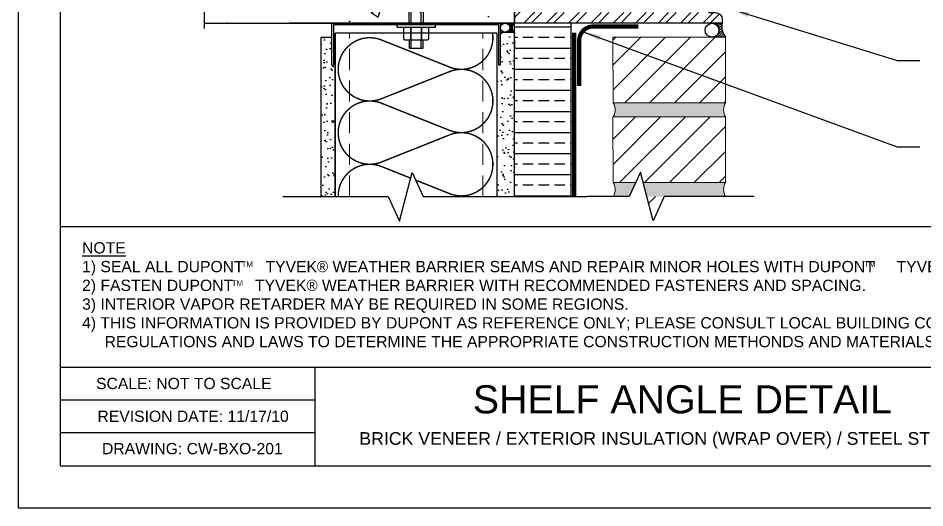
# Model space of a CAD drawing. Extents: x -198.3 to -147.3, y 313.3 to 379.3.
# Drawn here: x -198.3 to -166.07, y 313.26 to 330.67 of the extents above; entities that cross this region are included whole.
import ezdxf

# ---------------------------------------------------------------- set-up
doc = ezdxf.new("R2010")
doc.units = 0
doc.header["$LTSCALE"] = 1.5
doc.header["$MEASUREMENT"] = 0
doc.linetypes.add('DASHED', pattern=[0.75, 0.5, -0.25])
doc.layers.get('0').update_dxf_attribs({"color": 8, "linetype": 'CONTINUOUS'})
for name, color, linetype in [('8x11 layout', 7, 'CONTINUOUS'), ('CMU', 250, 'CONTINUOUS'), ('DuPont Thru-Wall Flashing', 252, 'CONTINUOUS'), ('INSULATION', 241, 'CONTINUOUS'), ('SEALANT', 250, 'CONTINUOUS'), ('StraightFlash', 252, 'CONTINUOUS'), ('STRUCTURE', 250, 'CONTINUOUS'), ('TEXT', 7, 'CONTINUOUS')]:
    doc.layers.add(name, color=color, linetype=linetype)
doc.layers.add('brick', color=250, linetype='CONTINUOUS', lineweight=5)
doc.layers.add('Metal Stud', color=250, linetype='CONTINUOUS', lineweight=18)
doc.layers.add('EXTERIOR INSULATION', color=7, linetype='CONTINUOUS', true_color=0xcdd69f)
doc.layers.add('Tyvek CommercialWrap', color=7, linetype='DASHED', true_color=0x00538e)
doc.layers.add('VIEWPORT', color=7, linetype='CONTINUOUS', plot=False)
doc.styles.add('DETAILS', font='sanss___.ttf', dxfattribs={"height": 1})
doc.dimstyles.new('TYVEKDETAILS', dxfattribs={"dimscale": 6, "dimtxt": 1.5, "dimasz": 0.1, "dimexe": 0.75, "dimexo": 0.75, "dimgap": 0.75, "dimtad": 0, "dimtih": 1, "dimtoh": 1, "dimdec": 4, "dimzin": 0, "dimdsep": 46, "dimlunit": 4, "dimtxsty": 'DETAILS', "dimcen": 0.0625, "dimadec": 0, "dimazin": 0, "dimtfac": 1, "dimtdec": 4, "dimtofl": 0, "dimtmove": 0, "dimatfit": 3, "dimfxl": 1, "dimfrac": 2, "dimtolj": 1, "dimtzin": 0, "dimarcsym": 0})

# ---------------------------------------------------------------- blocks, each defined once
blk = doc.blocks.new('brk-sym')
at = {"linetype": 'Continuous'}
for points in [[(-0.07880250000000001, 0.00109400000000015), (-0.0283335, 0.1104690000000002)], [(-0.0283335, 0.1104690000000002), (0.0283335, -0.1104689999999993)], [(-0.4156255, 0.00109400000000015), (-0.07880250000000001, 0.00109400000000015)], [(0.0283335, -0.1104689999999993), (0.0797915, 0.00109400000000015)], [(0.0797915, 0.00109400000000015), (0.4166665, 0.00109400000000015)]]:
    blk.add_lwpolyline(points, dxfattribs=at)

msp = doc.modelspace()

# ---------------------------------------------------------------- hatches: boundary and pattern name
at = {"layer": 'brick'}
h = msp.add_hatch(dxfattribs=at)
h.set_pattern_fill('AR-SAND', color=256, scale=0.15, style=0)
h.set_pattern_definition([(37.50000000000001, (-548.9764454505139, 254.3552416011896), (-0.009449003716441223, 0.2890235653519738), [0, -0.228, 0, -0.255, 0, -0.24375]), (7.499999999999999, (-548.9764454505139, 254.3552416011896), (0.2654665057901591, 0.423321909784461), [0, -0.123, 0, -0.2055, 0, -0.07875]), (327.5, (-549.1609454505139, 254.3552416011896), (0.4671212792627242, 0.0008488580305446746), [0, -0.075, 0, -0.27, 0, -0.3525]), (317.5, (-549.1609454505139, 254.3552416011896), (0.450918990685844, 0.1316513347401374), [0, -0.0375, 0, -0.177, 0, -0.2025])])
edge = h.paths.add_edge_path()
edge.add_line((-173.1560875674511, 345.4086038988817), (-177.1523265433141, 345.4059527948416))
edge.add_arc((-177.5800276325683, 345.1546215614876), 0.4960802461382398, 13.737798992157423, 30.439896380084576, ccw=False)
edge.add_line((-177.0981389214746, 345.2724302230072), (-177.0906219103138, 345.2357242718799))
edge.add_arc((-177.5800276325911, 345.1546215614853), 0.4960802461608546, 0.17737536411391375, 9.409357080487723, ccw=False)
edge.add_line((-177.0839497636148, 345.1561573163783), (-177.088887792481, 345.0847841210448))
edge.add_arc((-177.5800276325683, 345.1546215614874), 0.4960802461382792, 329.9148543476349, 351.9071019439052, ccw=False)
edge.add_line((-177.1507786168238, 344.9059432691276), (-173.1576354939414, 344.9085943731677))
edge.add_arc((-172.7283864781969, 345.1572726655274), 0.4960802461384055, 149.5601036199079, 210.0851456523642, ccw=False)
edge = h.paths.add_edge_path()
edge.add_line((-173.1560875674511, 342.5752705655484), (-177.1523265433141, 342.5726194615086))
edge.add_arc((-177.5800276325683, 342.3212882281543), 0.4960802461383522, -29.731907216117577, 30.439896380080825, ccw=False)
edge.add_line((-177.14925363937, 342.0752610398345), (-173.1576354939414, 342.0752610398345))
edge.add_arc((-172.7283864781969, 342.3239393321942), 0.4960802461384055, 149.5601036199107, 210.0851456523642, ccw=False)
edge = h.paths.add_edge_path()
edge.add_line((-173.1560875674511, 339.7419372322152), (-177.1523265433141, 339.7392861281751))
edge.add_arc((-177.5800276325683, 339.4879548948211), 0.4960802461383665, -29.731907216117577, 30.43989638008361, ccw=False)
edge.add_line((-177.14925363937, 339.241927706501), (-173.1576354939414, 339.241927706501))
edge.add_arc((-172.7283864781969, 339.4906059988607), 0.4960802461384055, 149.5601036199079, 210.0851456523642, ccw=False)
edge = h.paths.add_edge_path()
edge.add_line((-173.1560875674511, 336.9086038988817), (-177.1485655208323, 336.9059552899032))
edge.add_arc((-177.5762666100866, 336.654624056549), 0.4960802461384242, -29.732239076262488, 30.439896380094922, ccw=False)
edge.add_line((-177.1454940418978, 336.4085943731677), (-173.1576354939414, 336.4085943731677))
edge.add_arc((-172.7283864781969, 336.6572726655277), 0.4960802461384055, 149.5601036199079, 210.0851456523642, ccw=False)
edge = h.paths.add_edge_path()
edge.add_line((-173.1560875674511, 334.0752705655486), (-177.1466858889619, 334.0726232035177))
edge.add_arc((-177.5743869782161, 333.8212919701632), 0.4960802461384098, -29.732404929178415, 30.43989638009208, ccw=False)
edge.add_line((-177.1436151222063, 333.5752610398345), (-173.1576354939414, 333.5752610398345))
edge.add_arc((-172.7283864781969, 333.8239393321942), 0.4960802461384198, 149.5601036199051, 210.0851456523671, ccw=False)
edge = h.paths.add_edge_path()
edge.add_line((-173.1545396409608, 327.6586131542174), (-177.1466852857618, 327.6559647656923))
edge.add_arc((-177.5743869782161, 327.4046345588322), 0.4960802461384374, -29.732404929189784, 30.43975886877911, ccw=False)
edge.add_line((-177.1436151222063, 327.1586036285034), (-173.1560875674511, 327.1586036285034))
edge.add_arc((-172.7268385517066, 327.4072819208632), 0.4960802461384055, 149.5601036199079, 210.0851456523642, ccw=False)
edge = h.paths.add_edge_path()
edge.add_line((-176.0750370188086, 324.8233423635788), (-175.9472896421667, 324.32527029517))
edge.add_line((-175.9472896421669, 324.32527029517), (-173.1560875674511, 324.32527029517))
edge.add_arc((-172.7268385517066, 324.5739485875297), 0.4960802461384198, 149.5601036199079, 210.0851456523671, ccw=False)
edge.add_line((-173.1545396409608, 324.8252798208841), (-176.0750370188086, 324.8233423635788))
edge = h.paths.add_edge_path()
edge.add_line((-176.5744410606949, 324.32527029517), (-176.3447897974204, 324.823163409646))
edge.add_line((-176.3447897974204, 324.823163409646), (-177.1466852857618, 324.8226314323588))
edge.add_arc((-177.5743869782161, 324.5713012254989), 0.4960802461383394, -29.73240492919632, 30.439758868785702, ccw=False)
edge.add_line((-177.1436151222063, 324.32527029517), (-176.5744410606951, 324.32527029517))
h = msp.add_hatch(dxfattribs=at)
h.set_pattern_fill('_USER', color=256, scale=0.625, angle=45, style=0, pattern_type=0)
h.set_pattern_definition([(45, (-146.0533318612254, 322.983400164374), (-0.4419417382415922, 0.4419417382415922), [])])
h.paths.add_polyline_path([(-173.1560875674511, 329.9919369618365), (-177.1560875674511, 329.9919369618365), (-177.1507786168238, 327.6559620501775), (-173.1545396409608, 327.6586131542174)])
h.paths.add_polyline_path([(-173.1560875674511, 327.1586036285034), (-177.1560875674511, 327.1586036285034), (-177.1507786168238, 324.8226287168441), (-173.1545396409608, 324.8252798208841)])
h.paths.add_polyline_path([(-175.9472896421669, 324.32527029517), (-175.727569892131, 323.4686087084724), (-175.3322798019001, 324.32527029517)])
at = {"layer": 'EXTERIOR INSULATION', "linetype": 'Continuous'}
h = msp.add_hatch(dxfattribs=at)
h.set_pattern_fill('ANSI33', color=250, scale=3, angle=135, style=0)
h.set_pattern_definition([(180, (-882.7368105778708, 238.8550558592033), (-1.110223024625157e-16, -0.75), []), (180, (-883.1118105772415, 239.2300558585741), (-1.110223024625157e-16, -0.75), [0.375, -0.1875])])
h.paths.add_polyline_path([(-178.6523255013142, 324.3252707991355), (-178.6523253723731, 330.4919402621681), (-179.4777217672004, 330.491940685476), (-179.8006795633132, 330.4919408511064), (-180.6523263758786, 330.4919412878771), (-180.6523255013142, 329.9212599854268), (-180.6523254878543, 324.3252706232761)])
at = {"layer": 'SEALANT', "linetype": 'Continuous'}
h = msp.add_hatch(color=256, dxfattribs=at)
edge = h.paths.add_edge_path()
edge.add_line((-180.6523265433141, 330.4919412878774), (-180.9822833852511, 330.4919412878774))
edge.add_arc((-180.9894250230034, 330.3287800464045), 0.1633174629632426, -89.7964083834326, 87.49373879846121, ccw=False)
edge.add_line((-180.988844701091, 330.165463614484), (-180.652323308165, 330.165463614484))
edge.add_arc((-180.4627968567029, 330.3287043292619), 0.2501355767678966, 139.2625403591141, 220.7385951573898, ccw=False)
h = msp.add_hatch(dxfattribs=at)
h.set_pattern_fill('ANSI31', color=256, scale=0.5, style=0)
h.set_pattern_definition([(45, (-546.9764454505139, 251.9380606745208), (-0.04419417382415922, 0.04419417382415922), [])])
edge = h.paths.add_edge_path()
edge.add_line((-173.6296556338013, 330.4856076897049), (-173.6296556281825, 330.4919372797112))
edge.add_line((-173.6296556281825, 330.4919372797112), (-173.2715743458509, 330.4919365051696))
edge.add_arc((-172.676245970121, 330.3661047633309), 0.6084813080147534, 168.0653213574965, 217.9461643628497)
edge.add_line((-173.1560875674513, 329.9919369618367), (-173.6296556338013, 329.9919369618365))
edge.add_line((-173.6296556338013, 329.9919369618365), (-173.6296556338013, 329.9951482361012))
edge.add_arc((-173.6249425787628, 330.240377962903), 0.2452750125779667, 268.8989714851136, 451.1010285148864)
at = {"layer": 'STRUCTURE'}
h = msp.add_hatch(dxfattribs=at)
h.set_pattern_fill('AR-CONC', color=256, scale=0.5, style=0)
h.set_pattern_definition([(49.99999999999999, (-148.560861747487, 322.4820718882538), (3.586300913003767, -0.3137606749129755), [0.375, -4.125]), (355, (-148.560861747487, 322.4820718882538), (-0.693756668065, 3.760960668500059), [0.3, -3.3]), (100.4514, (-148.2620033474871, 322.4559251882538), (2.892546908570108, 3.447197710304768), [0.3187009499999989, -3.505710559999991]), (46.18420000000001, (-148.560861747487, 323.4820718882538), (5.336205243128222, -0.8275950716450904), [0.5625, -6.1875]), (96.6356, (-148.1161780224872, 323.4131053532537), (4.673313527743517, 4.870589354502209), [0.4780514399999989, -5.258564999999983]), (351.1842, (-148.560861747487, 323.4820718882538), (4.673309725668136, 4.870593004626623), [0.45, -4.95]), (21, (-148.060861747487, 323.2320718882538), (2.984535260592308, -2.013094453326694), [0.375, -4.125]), (326.0000000000001, (-148.060861747487, 323.2320718882538), (1.216576659607909, 3.625750225234265), [0.3, -3.3]), (71.4514, (-147.8121505824872, 323.0643138582539), (4.20111314290745, 1.612652483549762), [0.31870095, -3.50571056]), (37.50000000000001, (-148.560861747487, 322.4820718882538), (0.06079927658645334, 1.664469269156557), [0, -3.26, 0, -3.35, 0, -3.3125]), (7.499999999999999, (-148.560861747487, 322.4820718882538), (1.315347687210743, 1.972058559411801), [0, -1.91, 0, -3.185, 0, -1.2625]), (327.5, (-149.6758617474873, 322.4820718882538), (2.669112180862045, -0.112774358671899), [0, -1.25, 0, -3.9, 0, -5.175]), (317.5, (-150.1758617474873, 322.4820718882538), (2.915930846711931, 0.5005249116615882), [0, -1.625, 0, -2.59, 0, -3.675])])
h.paths.add_polyline_path([(-181.0273150062508, 336.1651287744769), (-180.6523265433141, 336.1651287744769), (-180.6523265433141, 336.4919412878774), (-182.8117906132059, 336.4919412878774), (-184.4023265433141, 336.4919412878774), (-191.6755570812936, 336.4919412878774), (-191.6755570812936, 334.1839380791509), (-190.8017583466951, 333.7809018100925), (-192.5322186679912, 333.3370669105871), (-191.6755570812936, 332.9417768203559), (-191.6755570812936, 330.4919412878774), (-184.4023265433141, 330.4919412878774), (-183.1815327980582, 330.4919412878774), (-180.6523265433163, 330.4919398701638), (-180.6523265433141, 330.8478157133566), (-181.0273276842458, 330.847815998095), (-181.0273213452481, 333.5064725286402)])
h = msp.add_hatch(dxfattribs=at)
h.set_pattern_fill('ANSI32', color=256, scale=1.5, style=0)
h.set_pattern_definition([(45, (-148.560861747487, 322.4820718882538), (-0.397747564417433, 0.397747564417433), []), (45, (-148.295696704987, 322.4820718882538), (-0.397747564417433, 0.397747564417433), [])])
edge = h.paths.add_edge_path()
edge.add_line((-180.6523265433141, 330.4919412878774), (-180.6523159623105, 336.3836859606129))
edge.add_line((-180.6523159623105, 336.3836859606126), (-180.5273159623109, 336.3836856902335))
edge.add_arc((-180.527319591715, 336.1336856902242), 0.2500000000358096, -0.00013660576678375946, 89.99916820180181, ccw=False)
edge.add_line((-180.27731959168, 336.1336850941691), (-180.277326446499, 331.3669418899256))
edge.add_arc((-179.7773264465036, 331.366940697781), 0.4999999999968737, 179.9998633903086, 224.9999123753915)
edge.add_arc((-179.7773264465004, 331.3669406977829), 0.500000000000428, 224.9999123752798, 269.9999613600463)
edge.add_line((-179.7773267836976, 330.8669406977826), (-176.9657262544499, 330.8669388016554))
edge.add_line((-176.9657262544499, 330.8669388016554), (-173.5215739996668, 330.8669376365192))
edge.add_arc((-173.5215739996797, 330.6169376364883), 0.2500000000310649, -0.0008149500594072379, 89.9999999970297, ccw=False)
edge.add_line((-173.271573999674, 330.6169340805977), (-173.2715742700493, 330.4919358640323))
edge.add_line((-173.2715742700491, 330.4919358640325), (-180.6523265433141, 330.4919412878771))
h = msp.add_hatch(dxfattribs=at)
h.set_pattern_fill('AR-SAND', color=256, scale=0.25, style=0)
h.set_pattern_definition([(37.50000000000001, (-530.0141154955024, 525.2451183831545), (-0.01574833952740204, 0.4817059422532897), [0, -0.38, 0, -0.425, 0, -0.40625]), (7.499999999999999, (-530.0141154955024, 525.2451183831545), (0.4424441763169318, 0.7055365163074351), [0, -0.205, 0, -0.3425, 0, -0.13125]), (327.5, (-530.3216154955023, 525.2451183831545), (0.7785354654378738, 0.001414763384241124), [0, -0.125, 0, -0.45, 0, -0.5875]), (317.5, (-530.3216154955023, 525.2451183831545), (0.7515316511430733, 0.2194188912335623), [0, -0.0625, 0, -0.295, 0, -0.3375])])
h.paths.add_polyline_path([(-180.6523265433141, 330.165463614484), (-181.1523265433143, 330.165463614484), (-181.1523265433141, 328.9919412878771), (-181.2773265433141, 328.9919412878771), (-181.2773265433141, 324.3252706129026), (-180.6523265433141, 324.3252706678586)])
h.paths.add_polyline_path([(-187.0273265433141, 328.9919412878771), (-187.1523265433141, 328.9919412878771), (-187.1523265433141, 329.9964082336458), (-187.5273265433141, 329.9964082336458), (-187.5273265433141, 324.3252703926278), (-187.0273265433141, 324.3252703926278)])

# ---------------------------------------------------------------- linework, layer by layer
at = {"layer": '8x11 layout', "color": 7}
for p, q in [((-196.8018347023714, 377.7587780834008), (-196.8018347023714, 314.7587780834008)), ((-196.8018347023714, 318.2601106130876), (-162.2247406766933, 318.2601106130876)), ((-196.8018347023714, 314.7587780834008), (-148.8018347023715, 314.7587780834008))]:
    msp.add_line(p, q, dxfattribs=at)
msp.add_lwpolyline([(-148.8018347023715, 323.2494187099421), (-196.8018347023715, 323.2494187099421)], dxfattribs=at)
at = {"layer": '8x11 layout'}
for points in [[(-187.7487341449316, 318.2601106130876), (-187.7487341449316, 314.7587780834008)], [(-187.7487341449316, 317.0929106130877), (-196.8018347023714, 317.0929106130877)], [(-187.7487341449316, 315.9257106130876), (-196.8018347023714, 315.9257106130876)]]:
    msp.add_lwpolyline(points, dxfattribs=at)
at = {"layer": 'brick'}
for points in [[(-173.1545396409608, 327.6586131542174), (-177.1507786168238, 327.6559620501775), (-177.1560875674511, 329.9919369618365), (-173.1560875674511, 329.9919369618365), (-173.1545396409608, 327.6586131542174, 0.2704061141941634), (-173.1560875674511, 327.1586036285034, 0.9074311398367584), (-173.1560875674511, 327.1586036285034, -0.1931272375800366)], [(-176.3447897974204, 324.823163409646), (-177.1507786168238, 324.8226287168441), (-177.1560875674511, 327.1586036285034), (-173.1560875674511, 327.1586036285034), (-173.1545396409608, 324.8252798208841, 0.2704061141941634), (-173.1560875674511, 324.32527029517), (-173.1560875674511, 324.32527029517)]]:
    msp.add_lwpolyline(points, format="xyb", dxfattribs=at)
for points in [[(-173.1545396409608, 324.8252798208841), (-176.0750370188086, 324.8233423635788)], [(-177.156086997599, 324.32527029517), (-176.5744408243183, 324.3252708076438)]]:
    msp.add_lwpolyline(points, dxfattribs=at)
for centre in [(-177.5743869782161, 327.4046345588322), (-177.5743869782161, 324.5713012254987)]:
    msp.add_arc(centre, 0.4960802461384045, 329.9148543476286, 30.43989638009603, dxfattribs=at)
at = {"layer": 'CMU'}
msp.add_line((-180.6523265433141, 330.4919412878774), (-188.6523265433166, 330.4919412878771), dxfattribs=at)
at = {"layer": 'DuPont Thru-Wall Flashing'}
msp.add_circle((-180.9884775982443, 330.3278158913929), 0.1623526919456708, dxfattribs=at)
at = {"layer": 'EXTERIOR INSULATION', "color": 250, "linetype": 'Continuous', "flags": 128}
msp.add_lwpolyline([(-178.6523253723731, 330.4919402621681), (-178.6523255013142, 324.3252707991355), (-180.6523254878543, 324.3252706232761), (-180.6523255013142, 329.9212599854268)], dxfattribs=at)
at = {"layer": 'INSULATION', "color": 253, "const_width": 0.05}
for points in [[(-184.1394282546059, 324.8998609455084), (-182.9164514732468, 324.4113093221754, 1.404370499398822), (-182.9164514732468, 326.5375279874165), (-185.4304527045103, 325.5363093221756, -1.404370499403763), (-185.4304527045074, 327.6625279874154), (-182.9164514732477, 326.6613093221756, 1.404370499398822), (-182.9164514732468, 328.7875279874165), (-185.4304527045103, 327.7863093221756, -1.404370499403762), (-185.4304527045074, 329.9125279874154), (-182.9164514732477, 328.9113093221756, 0.5625468936304521), (-181.4353654239148, 330.1377069773346)], [(-186.9231928863239, 324.3252703926278, -0.522362125589638), (-185.4304527045067, 325.4125279874152), (-184.3555247619095, 324.9849749857265)]]:
    msp.add_lwpolyline(points, format="xyb", dxfattribs=at)
at = {"layer": 'Metal Stud', "linetype": 'DASHED', "lineweight": 5}
for p, q in [((-186.5273265433141, 324.3252703926278), (-186.5273265433141, 330.1377069773346)), ((-181.7773265433141, 324.3252705689376), (-181.7773265433141, 330.1377069773346))]:
    msp.add_line(p, q, dxfattribs=at)
at = {"layer": 'SEALANT'}
for p, q in [((-173.6296556338013, 330.4856076897049), (-173.6296556281825, 330.4919372797112)), ((-173.6296556338013, 329.9951482361012), (-173.6296556338013, 329.9919369618365))]:
    msp.add_line(p, q, dxfattribs=at)
at = {"layer": 'SEALANT', "linetype": 'Continuous'}
msp.add_line((-180.6523265433143, 329.8792310674053), (-180.6523265433143, 329.6034911947395), dxfattribs=at)
at = {"layer": 'SEALANT'}
msp.add_lwpolyline([(-173.6296556338013, 330.4856076897049), (-173.6296556281825, 330.4919372797112), (-173.2715743458509, 330.4919365051696, 0.2211492516655542), (-173.1560875674513, 329.9919369618367), (-173.6296556338013, 329.9919369618365), (-173.6296556338013, 329.9951482361012, 1.019403605250905), (-173.6296556338013, 330.4856076897049, -12.67868899992418)], format="xyb", dxfattribs=at)
msp.add_arc((-172.6762455019677, 330.3661049863872), 0.6084818143570915, 168.0653089517761, 217.9461538188562, dxfattribs=at)
msp.add_ellipse((-173.6296556338013, 330.240377962903), major_axis=(-0.25, 7.654042494670957e-17), ratio=0.9809189072074097, start_param=-6.283185307179586, end_param=0, dxfattribs=at)
at = {"layer": 'StraightFlash', "linetype": 'Continuous', "const_width": 0.15}
msp.add_lwpolyline([(-178.355885572355, 328.2551659629155), (-178.355885572355, 329.8736353111549, -0.4141578931194296), (-177.8559806075853, 330.3736353021231), (-176.2486607006226, 330.3739204258823)], format="xyb", dxfattribs=at)
at = {"layer": 'STRUCTURE'}
for p, q in [((-180.6523265433141, 336.4919412878774), (-180.6523265433141, 330.4919412878774)), ((-184.4023265433141, 330.4294412878771), (-184.4023265433141, 332.0429765284146)), ((-184.3273265433143, 330.4294412878771), (-184.3273265433143, 332.0429765284146)), ((-183.9773265433141, 330.4294412878771), (-183.9773265433141, 332.0429765284146)), ((-183.9023265433141, 332.0429765284146), (-183.9023265433141, 330.4294412878771)), ((-191.6755570812936, 330.4919412878774), (-180.6523265433141, 330.4919412878774)), ((-187.1523265433141, 330.4919412878771), (-181.1523265433143, 330.4919412878771)), ((-187.1523265433141, 328.9919412878771), (-187.1523265433141, 330.4919412878771)), ((-183.9023265433141, 330.4294412878771), (-184.4023265433141, 330.4294412878771)), ((-181.1523265433141, 328.9919412878771), (-181.1523265433143, 330.4919412878771)), ((-180.6523265433141, 324.3252706678586), (-180.6523263758786, 330.4919412878771)), ((-187.0273265433141, 324.3252703926278), (-187.0273265433141, 330.1377069773346)), ((-181.2773265433141, 324.3252706129026), (-181.2773265433141, 330.1377069773346)), ((-181.152323308165, 330.165463614484), (-180.652323308165, 330.165463614484)), ((-187.5273265433141, 324.3252703926278), (-187.5273265433141, 329.9964082336458)), ((-187.5273265433141, 329.9964082336458), (-187.1523265433141, 329.9964082336458)), ((-184.3273265433143, 329.5975339443612), (-184.3273265433143, 329.8815615306594)), ((-183.9773265433141, 329.5975339443612), (-183.9773265433141, 329.8815615306594)), ((-187.1523265433141, 328.9919412878771), (-187.0898265433141, 328.9919412878771)), ((-181.1523265433141, 328.9919412878771), (-181.2148265433141, 328.9919412878771)), ((-172.136479265165, 324.32527029517), (-175.3322798019001, 324.32527029517))]:
    msp.add_line(p, q, dxfattribs=at)
for points in [[(-173.7574897351271, 330.4919377518302), (-180.6523265433141, 330.4919412878774), (-180.6523225853118, 332.931727120055)], [(-181.2148265433141, 328.9919412878771), (-181.2148265433141, 330.4294412878771), (-187.0898265433141, 330.4294412878771), (-187.0898265433141, 328.9919412878771)], [(-181.2773265433141, 324.3252706129026), (-181.2773265433141, 330.1377069773346), (-187.0273265433141, 330.1377069773346), (-187.0273265433141, 324.3252703926278)], [(-188.891205117184, 324.32527029517), (-185.1426625384654, 324.32527029517), (-184.7396262694069, 323.4514715605712), (-184.2957913699017, 325.1819318818673), (-183.9005012796704, 324.32527029517), (-178.0722805123035, 324.3252708076438)], [(-176.1714047916364, 325.1990690297687), (-176.5744410606949, 324.32527029517), (-178.0722805123035, 324.3252708076438)], [(-175.727569892131, 323.4686087084724), (-176.1714047916364, 325.1990690297687)], [(-175.3322798019001, 324.32527029517), (-175.727569892131, 323.4686087084724)]]:
    msp.add_lwpolyline(points, dxfattribs=at)
msp.add_lwpolyline([(-173.7641470111253, 330.8669378001093), (-173.5215738310683, 330.8669376365192, -0.4142137351167433), (-173.2715739996668, 330.6169373204746), (-173.2715742700459, 330.4919373204748), (-173.7574897351271, 330.4919377518302)], format="xyb", dxfattribs=at)
for points in [[(-184.8398265433141, 330.3435037878771), (-183.4648265433141, 330.3435037878771), (-183.4648265433141, 330.4294412878771), (-184.8398265433141, 330.4294412878771)], [(-184.4023265433141, 329.8815615306594), (-184.4023265433141, 329.5975339443612), (-183.9023265433141, 329.5975339443612), (-183.9023265433141, 329.8815615306594)]]:
    msp.add_lwpolyline(points, close=True, dxfattribs=at)
for points in [[(-184.5898265433141, 330.3435037878771), (-184.3398265433141, 330.3435037878771), (-184.3398265433141, 329.9315615306596, -0.414213562373095), (-184.3898265433143, 329.8815615306594), (-184.5398265433141, 329.8815615306594, -0.414213562373095), (-184.5898265433141, 329.9315615306596)], [(-184.3398265433141, 330.3435037878771), (-183.9648265433141, 330.3435037878771), (-183.9648265433141, 329.9315615306596, -0.414213562373095), (-184.0148265433143, 329.8815615306594), (-184.2898265433141, 329.8815615306594, -0.414213562373095), (-184.3398265433141, 329.9315615306596)], [(-183.9648265433141, 330.3435037878771), (-183.7148265433141, 330.3435037878771), (-183.7148265433141, 329.9315615306596, -0.414213562373095), (-183.7648265433143, 329.8815615306594), (-183.9148265433141, 329.8815615306594, -0.414213562373095), (-183.9648265433141, 329.9315615306596)]]:
    msp.add_lwpolyline(points, format="xyb", close=True, dxfattribs=at)
at = {"layer": 'Tyvek CommercialWrap', "const_width": 0.15, "flags": 128}
msp.add_lwpolyline([(-178.5341120812495, 330.1572310562406), (-178.5341120812495, 324.3252705911755)], dxfattribs=at)
at = {"layer": 'VIEWPORT', "color": 1}
for p, q in [((-198.3018347023714, 379.2587780834008), (-198.3018347023714, 313.2587780834008)), ((-198.3018347023714, 313.2587780834008), (-147.3018347023715, 313.2587780834008))]:
    msp.add_line(p, q, dxfattribs=at)

# ---------------------------------------------------------------- block references
at = {"layer": 'STRUCTURE', "xscale": 7.832334506948257, "yscale": 7.832334506948229, "zscale": 7.832334506948232, "rotation": 90}
msp.add_blockref('brk-sym', (-191.6669885073431, 333.5589843603398), dxfattribs=at)

# ---------------------------------------------------------------- texts
at = {"layer": 'TEXT', "attachment_point": 1, "style": 'DETAILS'}
for s, insert, char_height, width in [('{\\LNOTE}\\P1) SEAL ALL DUPONT     TYVEK{\\fSymbol|b0|i0|c2|p18;â} WEATHER BARRIER SEAMS AND REPAIR MINOR HOLES WITH DUPONT     TYVEK{\\fSymbol|b0|i0|c2|p18;â} TAPE.\\P2) FASTEN DUPONT     TYVEK{\\fSymbol|b0|i0|c2|p18;â} WEATHER BARRIER WITH RECOMMENDED FASTENERS AND SPACING.\\P3) INTERIOR VAPOR RETARDER MAY BE REQUIRED IN SOME REGIONS.\\P\\pi-0.8,l0.8;4) THIS INFORMATION IS PROVIDED BY DUPONT AS REFERENCE ONLY; PLEASE CONSULT LOCAL BUILDING CODES, \\P\\pi0;REGULATIONS AND LAWS TO DETERMINE THE APPROPRIATE CONSTRUCTION METHONDS AND MATERIALS NEEDED.', (-196.0287985401944, 322.7040535424999), 0.4, 35.73533227802437), ('TM', (-190.3612404789352, 322.0199798038734), 0.2, 16.62), ('TM', (-168.2204355041309, 322.0229723262778), 0.2, 16.62), ('TM', (-190.7060480584465, 321.3454753932438), 0.2, 16.62), ('\\pi-0.066668,l0.066668,t0.2;SCALE: NOT TO SCALE', (-195.5330021097434, 317.8817234224318), 0.4000000000000016, 32.52903340897156), ('\\pi5.1767;SHELF ANGLE DETAIL \\P\\pi1.1413;{\\H0.45x;BRICK VENEER / EXTERIOR INSULATION (WRAP OVER) / STEEL STUD WALL}', (-187.3130334688042, 317.6183070383613), 1, 24.8924186185627), ('\\pi-0.066668,l0.066668,t0.2;REVISION DATE: 11/17/10', (-195.4831497179807, 316.7156499579905), 0.4000000000000016, 32.52903340897156), ('\\pi-0.066668,l0.066668,t0.2;DRAWING: CW-BXO-201', (-195.3205169386528, 315.5655780731752), 0.4000000000000016, 32.52903340897156)]:
    msp.add_mtext(s, dxfattribs=dict(at, insert=insert, char_height=char_height, width=width))

# ---------------------------------------------------------------- leaders
at = {"layer": 'TEXT'}
for points in [[(-172.9052410173629, 330.9762849162466), (-167.0460034028242, 329.160087658006), (-166.2506188820603, 329.160087658006)], [(-178.1768791705892, 330.169954732929), (-167.0460034028242, 326.0911038170616), (-166.2506188820603, 326.0911038170616)]]:
    msp.add_leader(points, dimstyle='TYVEKDETAILS', override={"dimfxl": 3}, dxfattribs=at)

doc.saveas('drawing.dxf')
